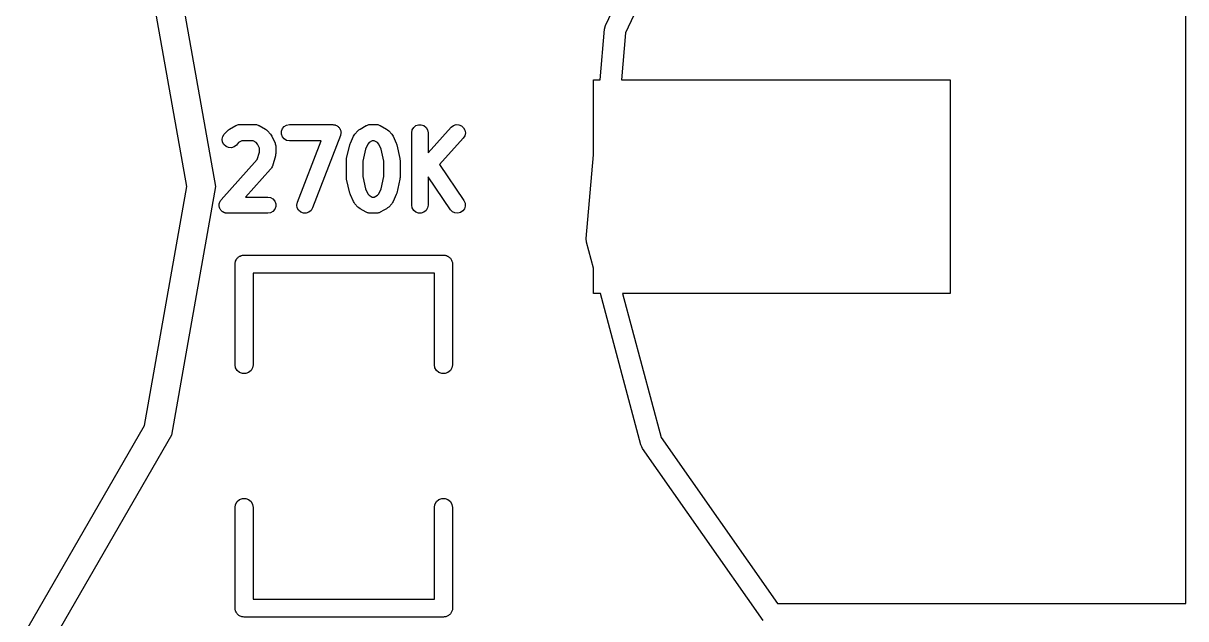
# Model space of a CAD drawing. Extents: x 173.7 to 226.3, y -126 to -74.1.
# Drawn here: x 203.75 to 211.9, y -103.03 to -98.85 of the extents above; entities that cross this region are included whole.
import ezdxf

# ---------------------------------------------------------------- set-up
doc = ezdxf.new("R2010")
doc.units = 0
doc.header["$MEASUREMENT"] = 0
doc.layers.add('BLACK', color=7, linetype='CONTINUOUS')

msp = doc.modelspace()

# ---------------------------------------------------------------- linework, layer by layer
at = {"layer": 'Black'}
for p, q in [((207.834, -98.8702), (208.457, -97.5348)), ((208.588, -97.6072), (207.975, -98.9216)), ((204.792, -98.2557), (205.1, -100)), ((204.9, -100), (204.604, -98.3241)), ((211.9, -102.925), (211.9, -98.5274)), ((207.827, -98.8954), (207.834, -98.8702)), ((207.834, -98.8702), (207.834, -98.8702)), ((207.796, -99.25), (207.827, -98.8954)), ((207.975, -98.9216), (207.947, -99.25)), ((207.75, -99.7779), (207.75, -99.25)), ((207.75, -99.25), (207.796, -99.25)), ((207.947, -99.25), (210.25, -99.25)), ((210.25, -99.25), (210.25, -100.75)), ((205.163, -99.632), (205.185, -99.6078)), ((205.185, -99.6078), (205.192, -99.602)), ((205.192, -99.602), (205.199, -99.596)), ((205.199, -99.596), (205.243, -99.5719)), ((205.243, -99.5719), (205.247, -99.5704)), ((205.247, -99.5704), (205.251, -99.5681)), ((205.251, -99.5681), (205.256, -99.5672)), ((205.256, -99.5672), (205.262, -99.5654)), ((205.262, -99.5654), (205.266, -99.5654)), ((205.266, -99.5654), (205.271, -99.5647)), ((205.271, -99.5647), (205.38, -99.5647)), ((205.38, -99.5647), (205.384, -99.5654)), ((205.384, -99.5654), (205.389, -99.5654)), ((205.389, -99.5654), (205.394, -99.5672)), ((205.394, -99.5672), (205.399, -99.5681)), ((205.399, -99.5681), (205.403, -99.5704)), ((205.403, -99.5704), (205.407, -99.5719)), ((205.407, -99.5719), (205.451, -99.596)), ((205.451, -99.596), (205.458, -99.602)), ((205.458, -99.602), (205.466, -99.6078)), ((205.466, -99.6078), (205.487, -99.632)), ((205.563, -99.6119), (205.57, -99.5932)), ((205.563, -99.6317), (205.563, -99.6119)), ((205.57, -99.5932), (205.582, -99.578)), ((205.582, -99.578), (205.599, -99.5681)), ((205.599, -99.5681), (205.619, -99.5647)), ((205.619, -99.5647), (205.924, -99.5647)), ((205.924, -99.5647), (205.929, -99.5656)), ((205.929, -99.5656), (205.935, -99.5657)), ((205.935, -99.5657), (205.939, -99.5673)), ((205.939, -99.5673), (205.943, -99.5681)), ((205.943, -99.5681), (205.948, -99.5709)), ((205.948, -99.5709), (205.953, -99.5729)), ((205.953, -99.5729), (205.957, -99.5758)), ((205.957, -99.5758), (205.961, -99.578)), ((205.961, -99.578), (205.964, -99.5823)), ((205.964, -99.5823), (205.968, -99.5859)), ((205.968, -99.5859), (205.97, -99.5898)), ((205.97, -99.5898), (205.973, -99.5932)), ((205.973, -99.5932), (205.975, -99.5984)), ((205.975, -99.5984), (205.978, -99.6033)), ((205.978, -99.6033), (205.979, -99.6077)), ((205.979, -99.6077), (205.98, -99.6119)), ((205.98, -99.6119), (205.98, -99.6174)), ((205.98, -99.6174), (205.981, -99.6229)), ((205.981, -99.6229), (205.98, -99.6273)), ((206.077, -99.632), (206.099, -99.6078)), ((206.099, -99.6078), (206.106, -99.602)), ((206.106, -99.602), (206.114, -99.596)), ((206.114, -99.596), (206.157, -99.5719)), ((206.157, -99.5719), (206.162, -99.5704)), ((206.162, -99.5704), (206.166, -99.5681)), ((206.166, -99.5681), (206.171, -99.5672)), ((206.171, -99.5672), (206.176, -99.5654)), ((206.176, -99.5654), (206.181, -99.5654)), ((206.181, -99.5654), (206.185, -99.5647)), ((206.185, -99.5647), (206.229, -99.5647)), ((206.229, -99.5647), (206.233, -99.5654)), ((206.233, -99.5654), (206.238, -99.5654)), ((206.238, -99.5654), (206.243, -99.5672)), ((206.243, -99.5672), (206.248, -99.5681)), ((206.248, -99.5681), (206.252, -99.5704)), ((206.252, -99.5704), (206.256, -99.5719)), ((206.256, -99.5719), (206.3, -99.596)), ((206.3, -99.596), (206.307, -99.602)), ((206.307, -99.602), (206.315, -99.6078)), ((206.315, -99.6078), (206.336, -99.632)), ((206.476, -99.6218), (206.48, -99.6023)), ((206.476, -100.13), (206.476, -99.6218)), ((206.48, -99.6023), (206.49, -99.5851)), ((206.49, -99.5851), (206.505, -99.5723)), ((206.505, -99.5723), (206.523, -99.5655)), ((206.523, -99.5655), (206.543, -99.5655)), ((206.543, -99.5655), (206.562, -99.5723)), ((206.562, -99.5723), (206.577, -99.5851)), ((206.577, -99.5851), (206.587, -99.6023)), ((206.587, -99.6023), (206.591, -99.6218)), ((206.591, -99.7632), (206.752, -99.5836)), ((206.591, -99.6218), (206.591, -99.7632)), ((206.752, -99.5836), (206.768, -99.5714)), ((206.768, -99.5714), (206.787, -99.5652)), ((206.787, -99.5652), (206.807, -99.5659)), ((206.807, -99.5659), (206.825, -99.5733)), ((206.825, -99.5733), (206.84, -99.5866)), ((206.84, -99.5866), (206.849, -99.6041)), ((206.852, -99.6238), (206.848, -99.6432)), ((206.849, -99.6041), (206.852, -99.6238)), ((205.148, -99.6682), (205.152, -99.6488)), ((205.151, -99.6879), (205.148, -99.6682)), ((205.16, -99.7054), (205.151, -99.6879)), ((205.152, -99.6488), (205.163, -99.632)), ((205.175, -99.7187), (205.16, -99.7054)), ((205.263, -99.6913), (205.248, -99.7084)), ((205.285, -99.679), (205.263, -99.6913)), ((205.365, -99.679), (205.285, -99.679)), ((205.387, -99.6913), (205.365, -99.679)), ((205.396, -99.7018), (205.387, -99.6913)), ((205.409, -99.7308), (205.396, -99.7018)), ((205.487, -99.632), (205.492, -99.6394)), ((205.492, -99.6394), (205.497, -99.6467)), ((205.497, -99.6467), (205.519, -99.6951)), ((205.519, -99.6951), (205.519, -99.6972)), ((205.519, -99.6972), (205.52, -99.699)), ((205.52, -99.699), (205.522, -99.7067)), ((205.522, -99.7067), (205.524, -99.7144)), ((205.57, -99.6504), (205.563, -99.6317)), ((205.582, -99.6656), (205.57, -99.6504)), ((205.599, -99.6755), (205.582, -99.6656)), ((205.619, -99.679), (205.599, -99.6755)), ((205.841, -99.679), (205.619, -99.679)), ((205.675, -100.109), (205.841, -99.679)), ((205.977, -99.6424), (205.781, -100.15)), ((205.978, -99.6369), (205.977, -99.6424)), ((205.98, -99.6317), (205.978, -99.6369)), ((205.98, -99.6273), (205.98, -99.6317)), ((206.02, -99.8028), (206.042, -99.706)), ((206.042, -99.706), (206.044, -99.7007)), ((206.044, -99.7007), (206.046, -99.6951)), ((206.046, -99.6951), (206.068, -99.6467)), ((206.068, -99.6467), (206.073, -99.6394)), ((206.073, -99.6394), (206.077, -99.632)), ((206.168, -99.7018), (206.152, -99.7368)), ((206.178, -99.6913), (206.168, -99.7018)), ((206.2, -99.679), (206.178, -99.6913)), ((206.214, -99.679), (206.2, -99.679)), ((206.236, -99.6913), (206.214, -99.679)), ((206.245, -99.7018), (206.236, -99.6913)), ((206.261, -99.7368), (206.245, -99.7018)), ((206.336, -99.632), (206.341, -99.6394)), ((206.341, -99.6394), (206.346, -99.6467)), ((206.346, -99.6467), (206.368, -99.6951)), ((206.368, -99.6951), (206.369, -99.7007)), ((206.369, -99.7007), (206.371, -99.706)), ((206.371, -99.706), (206.393, -99.8028)), ((206.837, -99.66), (206.671, -99.8446)), ((206.848, -99.6432), (206.837, -99.66)), ((205.193, -99.7261), (205.175, -99.7187)), ((205.213, -99.7268), (205.193, -99.7261)), ((205.232, -99.7206), (205.213, -99.7268)), ((205.248, -99.7084), (205.232, -99.7206)), ((205.394, -99.8108), (205.409, -99.7586)), ((205.409, -99.7586), (205.409, -99.7308)), ((205.521, -99.7834), (205.5, -99.8559)), ((205.522, -99.7751), (205.521, -99.7834)), ((205.524, -99.767), (205.522, -99.7751)), ((205.524, -99.7144), (205.523, -99.7165)), ((205.523, -99.7165), (205.524, -99.7186)), ((205.524, -99.7186), (205.524, -99.767)), ((206.152, -99.7368), (206.133, -99.8217)), ((206.28, -99.8217), (206.261, -99.7368)), ((207.699, -100.363), (207.75, -99.7779)), ((205.141, -100.092), (205.394, -99.8108)), ((205.494, -99.8671), (205.491, -99.8737)), ((205.498, -99.8609), (205.494, -99.8671)), ((205.5, -99.8559), (205.498, -99.8583)), ((205.498, -99.8583), (205.498, -99.8609)), ((206.019, -99.8153), (206.02, -99.8091)), ((206.019, -99.9363), (206.019, -99.8153)), ((206.02, -99.8091), (206.02, -99.8028)), ((206.133, -99.8217), (206.133, -99.9299)), ((206.28, -99.9299), (206.28, -99.8217)), ((206.393, -99.8028), (206.394, -99.8091)), ((206.394, -99.8091), (206.395, -99.8153)), ((206.395, -99.8153), (206.395, -99.9363)), ((206.671, -99.8446), (206.842, -100.098)), ((205.487, -99.8778), (205.312, -100.073)), ((205.489, -99.8755), (205.487, -99.8778)), ((205.491, -99.8737), (205.489, -99.8755)), ((206.02, -99.9425), (206.019, -99.9363)), ((206.02, -99.9488), (206.02, -99.9425)), ((206.042, -100.046), (206.02, -99.9488)), ((206.133, -99.9299), (206.152, -100.015)), ((206.261, -100.015), (206.28, -99.9299)), ((206.393, -99.9488), (206.371, -100.046)), ((206.394, -99.9425), (206.393, -99.9488)), ((206.395, -99.9363), (206.394, -99.9425)), ((206.592, -99.9321), (206.591, -99.934)), ((206.591, -99.934), (206.591, -100.13)), ((206.747, -100.162), (206.592, -99.9321)), ((204.604, -101.676), (204.9, -100)), ((205.1, -100), (204.9, -101.134)), ((206.152, -100.015), (206.168, -100.05)), ((206.245, -100.05), (206.261, -100.015)), ((205.127, -100.12), (205.129, -100.114)), ((205.129, -100.114), (205.131, -100.108)), ((205.131, -100.108), (205.133, -100.105)), ((205.133, -100.105), (205.134, -100.101)), ((205.134, -100.101), (205.138, -100.097)), ((205.138, -100.097), (205.141, -100.092)), ((205.312, -100.073), (205.467, -100.073)), ((205.467, -100.073), (205.486, -100.076)), ((205.486, -100.076), (205.503, -100.086)), ((205.503, -100.086), (205.516, -100.101)), ((205.516, -100.101), (205.523, -100.12)), ((205.671, -100.129), (205.675, -100.109)), ((206.044, -100.051), (206.042, -100.046)), ((206.046, -100.057), (206.044, -100.051)), ((206.068, -100.105), (206.046, -100.057)), ((206.073, -100.112), (206.068, -100.105)), ((206.077, -100.12), (206.073, -100.112)), ((206.168, -100.05), (206.178, -100.06)), ((206.178, -100.06), (206.2, -100.073)), ((206.2, -100.073), (206.214, -100.073)), ((206.214, -100.073), (206.236, -100.06)), ((206.236, -100.06), (206.245, -100.05)), ((206.341, -100.112), (206.336, -100.12)), ((206.346, -100.105), (206.341, -100.112)), ((206.368, -100.056), (206.346, -100.105)), ((206.369, -100.051), (206.368, -100.056)), ((206.371, -100.046), (206.369, -100.051)), ((206.842, -100.098), (206.85, -100.116)), ((205.126, -100.128), (205.127, -100.124)), ((205.127, -100.134), (205.126, -100.128)), ((205.127, -100.124), (205.127, -100.12)), ((205.127, -100.14), (205.127, -100.134)), ((205.129, -100.144), (205.127, -100.14)), ((205.129, -100.147), (205.129, -100.144)), ((205.132, -100.153), (205.129, -100.147)), ((205.134, -100.158), (205.132, -100.153)), ((205.137, -100.161), (205.134, -100.158)), ((205.139, -100.165), (205.137, -100.161)), ((205.143, -100.169), (205.139, -100.165)), ((205.147, -100.174), (205.143, -100.169)), ((205.15, -100.176), (205.147, -100.174)), ((205.153, -100.178), (205.15, -100.176)), ((205.159, -100.181), (205.153, -100.178)), ((205.164, -100.184), (205.159, -100.181)), ((205.168, -100.184), (205.164, -100.184)), ((205.172, -100.186), (205.168, -100.184)), ((205.178, -100.186), (205.172, -100.186)), ((205.184, -100.187), (205.178, -100.186)), ((205.467, -100.187), (205.184, -100.187)), ((205.486, -100.184), (205.467, -100.187)), ((205.503, -100.174), (205.486, -100.184)), ((205.516, -100.158), (205.503, -100.174)), ((205.523, -100.14), (205.516, -100.158)), ((205.523, -100.12), (205.523, -100.14)), ((205.674, -100.148), (205.671, -100.129)), ((205.683, -100.166), (205.674, -100.148)), ((205.698, -100.179), (205.683, -100.166)), ((205.717, -100.186), (205.698, -100.179)), ((205.737, -100.186), (205.717, -100.186)), ((205.755, -100.18), (205.737, -100.186)), ((205.771, -100.167), (205.755, -100.18)), ((205.781, -100.15), (205.771, -100.167)), ((206.099, -100.144), (206.077, -100.12)), ((206.106, -100.15), (206.099, -100.144)), ((206.114, -100.156), (206.106, -100.15)), ((206.157, -100.18), (206.114, -100.156)), ((206.162, -100.181), (206.157, -100.18)), ((206.166, -100.184), (206.162, -100.181)), ((206.171, -100.184), (206.166, -100.184)), ((206.176, -100.186), (206.171, -100.184)), ((206.181, -100.186), (206.176, -100.186)), ((206.185, -100.187), (206.181, -100.186)), ((206.229, -100.187), (206.185, -100.187)), ((206.233, -100.186), (206.229, -100.187)), ((206.238, -100.186), (206.233, -100.186)), ((206.243, -100.184), (206.238, -100.186)), ((206.248, -100.184), (206.243, -100.184)), ((206.252, -100.181), (206.248, -100.184)), ((206.256, -100.18), (206.252, -100.181)), ((206.28, -100.166), (206.256, -100.18)), ((206.3, -100.156), (206.28, -100.166)), ((206.307, -100.15), (206.3, -100.156)), ((206.315, -100.144), (206.307, -100.15)), ((206.336, -100.12), (206.315, -100.144)), ((206.48, -100.149), (206.476, -100.13)), ((206.49, -100.167), (206.48, -100.149)), ((206.505, -100.179), (206.49, -100.167)), ((206.523, -100.186), (206.505, -100.179)), ((206.543, -100.186), (206.523, -100.186)), ((206.562, -100.179), (206.543, -100.186)), ((206.577, -100.167), (206.562, -100.179)), ((206.587, -100.149), (206.577, -100.167)), ((206.591, -100.13), (206.587, -100.149)), ((206.761, -100.176), (206.747, -100.162)), ((206.779, -100.185), (206.761, -100.176)), ((206.799, -100.187), (206.779, -100.185)), ((206.818, -100.182), (206.799, -100.187)), ((206.834, -100.171), (206.818, -100.182)), ((206.846, -100.155), (206.834, -100.171)), ((206.851, -100.136), (206.846, -100.155)), ((206.85, -100.116), (206.851, -100.136)), ((207.701, -100.389), (207.699, -100.363)), ((207.75, -100.572), (207.701, -100.389)), ((207.701, -100.389), (207.701, -100.389)), ((205.242, -100.522), (205.245, -100.517)), ((205.245, -100.517), (205.247, -100.512)), ((205.247, -100.512), (205.25, -100.507)), ((205.25, -100.507), (205.253, -100.503)), ((205.253, -100.503), (205.257, -100.499)), ((205.257, -100.499), (205.261, -100.495)), ((205.261, -100.495), (205.265, -100.492)), ((205.265, -100.492), (205.27, -100.489)), ((205.27, -100.489), (205.275, -100.487)), ((205.275, -100.487), (205.28, -100.484)), ((205.28, -100.484), (205.285, -100.483)), ((205.285, -100.483), (205.29, -100.481)), ((205.29, -100.481), (205.296, -100.481)), ((205.296, -100.481), (205.302, -100.48)), ((205.302, -100.48), (206.698, -100.48)), ((206.698, -100.48), (206.704, -100.481)), ((206.704, -100.481), (206.71, -100.481)), ((206.71, -100.481), (206.715, -100.483)), ((206.715, -100.483), (206.72, -100.484)), ((206.72, -100.484), (206.725, -100.487)), ((206.725, -100.487), (206.73, -100.489)), ((206.73, -100.489), (206.735, -100.492)), ((206.735, -100.492), (206.739, -100.495)), ((206.739, -100.495), (206.743, -100.499)), ((206.743, -100.499), (206.747, -100.503)), ((206.747, -100.503), (206.75, -100.507)), ((206.75, -100.507), (206.753, -100.512)), ((206.753, -100.512), (206.755, -100.517)), ((206.755, -100.517), (206.758, -100.522)), ((205.238, -100.543), (205.239, -100.538)), ((205.238, -101.25), (205.238, -100.543)), ((205.239, -100.532), (205.241, -100.527)), ((205.239, -100.538), (205.239, -100.532)), ((205.241, -100.527), (205.242, -100.522)), ((206.758, -100.522), (206.759, -100.527)), ((206.759, -100.527), (206.761, -100.532)), ((206.761, -100.532), (206.761, -100.538)), ((206.761, -100.538), (206.762, -100.543)), ((206.762, -100.543), (206.762, -101.25)), ((207.75, -100.75), (207.75, -100.572)), ((206.635, -100.607), (205.365, -100.607)), ((205.365, -100.607), (205.365, -101.25)), ((206.635, -101.25), (206.635, -100.607)), ((207.798, -100.75), (207.75, -100.75)), ((208.082, -101.812), (207.798, -100.75)), ((210.25, -100.75), (207.953, -100.75)), ((207.953, -100.75), (208.224, -101.761)), ((204.9, -101.134), (204.792, -101.744)), ((205.242, -101.271), (205.238, -101.25)), ((205.365, -101.25), (205.361, -101.271)), ((206.639, -101.271), (206.635, -101.25)), ((206.762, -101.25), (206.758, -101.271)), ((205.253, -101.29), (205.242, -101.271)), ((205.27, -101.305), (205.253, -101.29)), ((205.29, -101.312), (205.27, -101.305)), ((205.313, -101.312), (205.29, -101.312)), ((205.333, -101.305), (205.313, -101.312)), ((205.35, -101.29), (205.333, -101.305)), ((205.361, -101.271), (205.35, -101.29)), ((206.65, -101.29), (206.639, -101.271)), ((206.667, -101.305), (206.65, -101.29)), ((206.687, -101.312), (206.667, -101.305)), ((206.71, -101.312), (206.687, -101.312)), ((206.73, -101.305), (206.71, -101.312)), ((206.747, -101.29), (206.73, -101.305)), ((206.758, -101.271), (206.747, -101.29)), ((203.754, -103.15), (204.604, -101.676)), ((204.792, -101.744), (203.907, -103.278)), ((208.088, -101.825), (208.082, -101.812)), ((208.082, -101.812), (208.082, -101.812)), ((208.093, -101.836), (208.088, -101.825)), ((208.224, -101.761), (209.039, -102.925)), ((208.939, -103.043), (208.093, -101.836)), ((208.093, -101.836), (208.093, -101.836)), ((205.238, -102.25), (205.242, -102.229)), ((205.242, -102.229), (205.253, -102.21)), ((205.253, -102.21), (205.27, -102.195)), ((205.27, -102.195), (205.29, -102.188)), ((205.29, -102.188), (205.313, -102.188)), ((205.313, -102.188), (205.333, -102.195)), ((205.333, -102.195), (205.35, -102.21)), ((205.35, -102.21), (205.361, -102.229)), ((205.361, -102.229), (205.365, -102.25)), ((206.635, -102.25), (206.639, -102.229)), ((206.639, -102.229), (206.65, -102.21)), ((206.65, -102.21), (206.667, -102.195)), ((206.667, -102.195), (206.687, -102.188)), ((206.687, -102.188), (206.71, -102.188)), ((206.71, -102.188), (206.73, -102.195)), ((206.73, -102.195), (206.747, -102.21)), ((206.747, -102.21), (206.758, -102.229)), ((206.758, -102.229), (206.762, -102.25)), ((205.238, -102.956), (205.238, -102.25)), ((205.365, -102.25), (205.365, -102.893)), ((206.635, -102.893), (206.635, -102.25)), ((206.762, -102.25), (206.762, -102.956)), ((205.239, -102.962), (205.238, -102.956)), ((205.239, -102.968), (205.239, -102.962)), ((205.365, -102.893), (206.635, -102.893)), ((206.762, -102.956), (206.761, -102.962)), ((206.761, -102.962), (206.761, -102.968)), ((209.039, -102.925), (211.9, -102.925)), ((205.241, -102.973), (205.239, -102.968)), ((205.242, -102.978), (205.241, -102.973)), ((205.245, -102.983), (205.242, -102.978)), ((205.247, -102.988), (205.245, -102.983)), ((205.25, -102.993), (205.247, -102.988)), ((205.253, -102.997), (205.25, -102.993)), ((205.257, -103.001), (205.253, -102.997)), ((205.261, -103.005), (205.257, -103.001)), ((205.265, -103.008), (205.261, -103.005)), ((205.27, -103.011), (205.265, -103.008)), ((205.275, -103.013), (205.27, -103.011)), ((205.28, -103.016), (205.275, -103.013)), ((205.285, -103.017), (205.28, -103.016)), ((205.29, -103.019), (205.285, -103.017)), ((205.296, -103.019), (205.29, -103.019)), ((205.302, -103.02), (205.296, -103.019)), ((206.698, -103.02), (205.302, -103.02)), ((206.704, -103.019), (206.698, -103.02)), ((206.71, -103.019), (206.704, -103.019)), ((206.715, -103.017), (206.71, -103.019)), ((206.72, -103.016), (206.715, -103.017)), ((206.725, -103.013), (206.72, -103.016)), ((206.73, -103.011), (206.725, -103.013)), ((206.735, -103.008), (206.73, -103.011)), ((206.739, -103.005), (206.735, -103.008)), ((206.743, -103.001), (206.739, -103.005)), ((206.747, -102.997), (206.743, -103.001)), ((206.75, -102.993), (206.747, -102.997)), ((206.753, -102.988), (206.75, -102.993)), ((206.755, -102.983), (206.753, -102.988)), ((206.758, -102.978), (206.755, -102.983)), ((206.759, -102.973), (206.758, -102.978)), ((206.761, -102.968), (206.759, -102.973))]:
    msp.add_line(p, q, dxfattribs=at)

doc.saveas('drawing.dxf')
